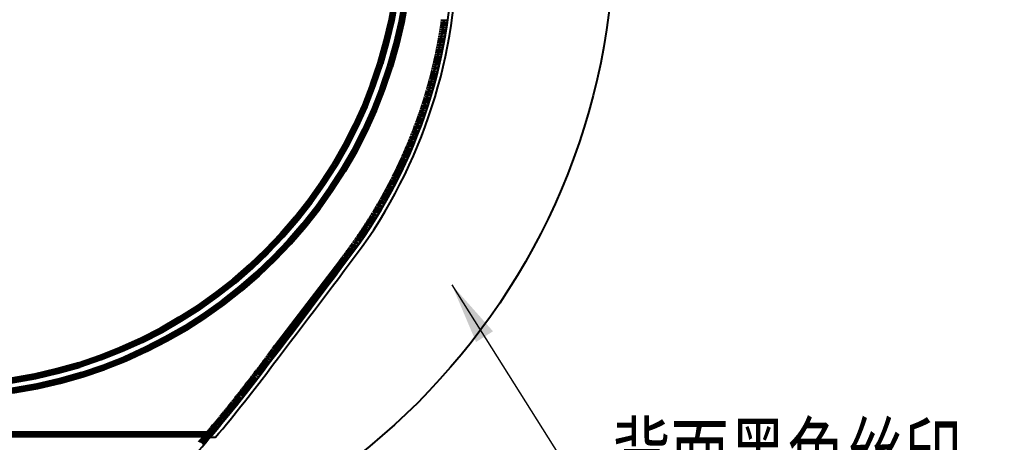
# Model space of a CAD drawing. Header units: millimetres. Extents: x -1913 to 1072, y -448 to 307.
# Drawn here: x 732.61 to 752.08, y -184.41 to -176.12 of the extents above; entities that cross this region are included whole.
import ezdxf

# ---------------------------------------------------------------- set-up
doc = ezdxf.new("R2010")
doc.units = ezdxf.units.MM
doc.header["$LTSCALE"] = 2
doc.layers.get('0').update_dxf_attribs({"linetype": 'CONTINUOUS'})
for name, color, linetype, lineweight in [('cnt_frame.drawing', 125, 'CONTINUOUS', 100), ('LAYOUT.drawing', 140, 'CONTINUOUS', 100), ('OUTLINE.drawing', 190, 'CONTINUOUS', 100)]:
    doc.layers.add(name, color=color, linetype=linetype, lineweight=lineweight)
doc.layers.add('dim', color=3, linetype='CONTINUOUS')
doc.layers.add('SENSOR', color=2, linetype='CONTINUOUS')
doc.styles.add('ROMANC', font='romanc.shx')
doc.styles.get("Standard").update_dxf_attribs({"font": 'txt', "width": 0.7})
doc.dimstyles.new('YanXiu', dxfattribs={"dimtxt": 1.5, "dimasz": 1.2, "dimexe": 0.66, "dimexo": 0.66, "dimgap": 0.66, "dimtad": 0, "dimdsep": 46, "dimtxsty": 'ROMANC', "dimcen": 0, "dimclrd": 256, "dimclre": 131, "dimclrt": 42, "dimazin": 2, "dimtfac": 1, "dimtofl": 0, "dimtmove": 0, "dimatfit": 3, "dimfxl": 0, "dimlwd": 5, "dimlwe": 5, "dimarcsym": 0})

# ---------------------------------------------------------------- blocks, each defined once
blk = doc.blocks.new('LIUPUP')
at = {"layer": 'cnt_frame.drawing', "color": 1, "linetype": 'Continuous', "lineweight": 100}
blk.add_lwpolyline([(294.792, 926.528), (305.227, 926.528)], dxfattribs=at)
at = {"layer": 'LAYOUT.drawing', "color": 1, "linetype": 'Continuous', "lineweight": 100}
blk.add_lwpolyline([(305.078, 926.353), (305.091, 926.369), (305.111, 926.391), (305.131, 926.414), (305.15, 926.437), (305.176, 926.467), (305.182, 926.475), (305.189, 926.483), (305.195, 926.49), (305.202, 926.498), (305.208, 926.506), (305.215, 926.513), (305.221, 926.521), (305.228, 926.528), (305.234, 926.536), (305.241, 926.544), (305.247, 926.551), (305.254, 926.559), (305.26, 926.567), (305.279, 926.59), (305.292, 926.605), (305.299, 926.612), (305.305, 926.62), (305.312, 926.628), (305.318, 926.635), (305.324, 926.643), (305.35, 926.674), (305.357, 926.681), (305.363, 926.689), (305.369, 926.697), (305.376, 926.705), (305.382, 926.712), (305.389, 926.72), (305.395, 926.728), (305.401, 926.735), (305.408, 926.743), (305.414, 926.751), (305.421, 926.758), (305.427, 926.766), (305.433, 926.774), (305.446, 926.789), (305.465, 926.812), (305.472, 926.82), (305.478, 926.828), (305.484, 926.835), (305.491, 926.843), (305.497, 926.851), (305.503, 926.859), (305.51, 926.866), (305.516, 926.874), (305.522, 926.882), (305.535, 926.897), (305.541, 926.905), (305.548, 926.913), (305.554, 926.92), (305.567, 926.936), (305.579, 926.951), (305.592, 926.967), (305.605, 926.983), (305.611, 926.99), (305.617, 926.998), (305.63, 927.014), (305.642, 927.029), (305.655, 927.045), (305.667, 927.06), (305.674, 927.068), (305.68, 927.076), (305.693, 927.091), (305.699, 927.099), (305.705, 927.107), (305.724, 927.13), (305.73, 927.138), (305.736, 927.146), (305.749, 927.162), (305.755, 927.169), (305.761, 927.177), (305.774, 927.193), (305.786, 927.209), (305.793, 927.216), (305.817, 927.248), (305.824, 927.256), (305.83, 927.263), (305.836, 927.271), (305.842, 927.279), (305.848, 927.287), (305.855, 927.295), (305.867, 927.31), (305.873, 927.318), (305.879, 927.326), (305.886, 927.334), (305.898, 927.35), (305.904, 927.358), (305.91, 927.365), (305.923, 927.381), (305.941, 927.405), (305.947, 927.413), (305.954, 927.421), (305.96, 927.428), (305.972, 927.444), (305.978, 927.452), (305.99, 927.468), (305.997, 927.476), (306.021, 927.507), (306.027, 927.515), (306.039, 927.531), (306.052, 927.547), (306.064, 927.563), (306.076, 927.579), (306.082, 927.587), (306.088, 927.594), (306.094, 927.602), (306.1, 927.61), (306.107, 927.618), (306.119, 927.634), (306.125, 927.642), (306.137, 927.658), (306.149, 927.674), (306.155, 927.682), (306.161, 927.69), (306.167, 927.698), (306.173, 927.706), (306.198, 927.738), (306.216, 927.761), (306.228, 927.777), (306.246, 927.801), (306.258, 927.817), (306.264, 927.825), (306.27, 927.833), (306.276, 927.841), (306.282, 927.849), (306.288, 927.857), (306.306, 927.881), (306.312, 927.889), (306.318, 927.897), (306.33, 927.913), (306.336, 927.921), (306.342, 927.929), (306.354, 927.945), (306.36, 927.953), (306.366, 927.961), (306.372, 927.969), (306.39, 927.994), (306.396, 928.002), (306.402, 928.01), (306.419, 928.034), (306.425, 928.042), (306.431, 928.05), (306.437, 928.058), (306.449, 928.074), (306.455, 928.082), (306.461, 928.09), (306.473, 928.106), (306.479, 928.114), (306.485, 928.122), (306.502, 928.147), (306.508, 928.155), (306.514, 928.163), (306.52, 928.171), (306.526, 928.179), (306.532, 928.187), (306.538, 928.195), (306.544, 928.203), (306.567, 928.235), (307.85, 929.912), (307.858, 929.923), (307.867, 929.934), (307.875, 929.945), (307.884, 929.956), (307.892, 929.967), (307.9, 929.978), (307.909, 929.989), (307.917, 930), (307.925, 930.011), (307.934, 930.022), (307.942, 930.033), (307.95, 930.044), (307.958, 930.055), (307.967, 930.066), (307.975, 930.077), (307.983, 930.088), (307.991, 930.099), (307.999, 930.11), (308.008, 930.121), (308.016, 930.132), (308.024, 930.143), (308.032, 930.154), (308.04, 930.165), (308.048, 930.176), (308.056, 930.187), (308.064, 930.198), (308.072, 930.21), (308.08, 930.221), (308.088, 930.232), (308.096, 930.243), (308.104, 930.254), (308.112, 930.266), (308.12, 930.277), (308.128, 930.288), (308.136, 930.299), (308.144, 930.31), (308.152, 930.322), (308.16, 930.333), (308.168, 930.344), (308.175, 930.356), (308.183, 930.367), (308.191, 930.378), (308.199, 930.39), (308.207, 930.401), (308.214, 930.412), (308.222, 930.424), (308.23, 930.435), (308.238, 930.446), (308.245, 930.458), (308.253, 930.469), (308.261, 930.481), (308.268, 930.492), (308.276, 930.503), (308.284, 930.515), (308.291, 930.526), (308.299, 930.538), (308.306, 930.549), (308.314, 930.561), (308.321, 930.572), (308.329, 930.584), (308.336, 930.595), (308.351, 930.618), (308.359, 930.63), (308.366, 930.641), (308.374, 930.653), (308.381, 930.664), (308.389, 930.676), (308.396, 930.688), (308.403, 930.699), (308.411, 930.711), (308.418, 930.723), (308.425, 930.734), (308.433, 930.746), (308.44, 930.757), (308.447, 930.769), (308.455, 930.781), (308.462, 930.792), (308.469, 930.804), (308.476, 930.816), (308.483, 930.828), (308.491, 930.839), (308.498, 930.851), (308.505, 930.863), (308.512, 930.875), (308.519, 930.886), (308.526, 930.898), (308.533, 930.91), (308.54, 930.922), (308.547, 930.933), (308.554, 930.945), (308.561, 930.957), (308.568, 930.969), (308.575, 930.981), (308.582, 930.993), (308.589, 931.004), (308.596, 931.016), (308.603, 931.028), (308.61, 931.04), (308.617, 931.052), (308.624, 931.064), (308.631, 931.076), (308.638, 931.088), (308.644, 931.1), (308.651, 931.112), (308.658, 931.124), (308.665, 931.136), (308.672, 931.148), (308.678, 931.159), (308.685, 931.171), (308.692, 931.183), (308.698, 931.195), (308.705, 931.208), (308.712, 931.22), (308.718, 931.232), (308.725, 931.244), (308.732, 931.256), (308.738, 931.268), (308.745, 931.28), (308.751, 931.292), (308.758, 931.304), (308.764, 931.316), (308.771, 931.328), (308.777, 931.34), (308.784, 931.352), (308.79, 931.365), (308.797, 931.377), (308.803, 931.389), (308.81, 931.401), (308.816, 931.413), (308.822, 931.425), (308.829, 931.438), (308.835, 931.45), (308.841, 931.462), (308.848, 931.474), (308.854, 931.486), (308.86, 931.499), (308.867, 931.511), (308.873, 931.523), (308.885, 931.548), (308.892, 931.56), (308.898, 931.572), (308.904, 931.584), (308.91, 931.597), (308.916, 931.609), (308.922, 931.621), (308.928, 931.634), (308.934, 931.646), (308.94, 931.658), (308.947, 931.671), (308.953, 931.683), (308.959, 931.695), (308.965, 931.708), (308.971, 931.72), (308.976, 931.733), (308.982, 931.745), (308.988, 931.757), (308.994, 931.77), (309, 931.782), (309.006, 931.795), (309.012, 931.807), (309.018, 931.82), (309.024, 931.832), (309.029, 931.844), (309.035, 931.857), (309.041, 931.869), (309.047, 931.882), (309.052, 931.894), (309.058, 931.907), (309.064, 931.919), (309.07, 931.932), (309.075, 931.944), (309.081, 931.957), (309.086, 931.97), (309.092, 931.982), (309.098, 931.995), (309.103, 932.007), (309.109, 932.02), (309.114, 932.032), (309.12, 932.045), (309.125, 932.058), (309.131, 932.07), (309.136, 932.083), (309.142, 932.095), (309.147, 932.108), (309.153, 932.121), (309.158, 932.133), (309.164, 932.146), (309.169, 932.159), (309.174, 932.171), (309.18, 932.184), (309.185, 932.197), (309.19, 932.209), (309.196, 932.222), (309.201, 932.235), (309.206, 932.247), (309.211, 932.26), (309.217, 932.273), (309.222, 932.285), (309.227, 932.298), (309.232, 932.311), (309.237, 932.324), (309.242, 932.336), (309.248, 932.349), (309.253, 932.362), (309.258, 932.375), (309.263, 932.388), (309.268, 932.4), (309.278, 932.426), (309.283, 932.439), (309.288, 932.452), (309.293, 932.464), (309.298, 932.477), (309.303, 932.49), (309.308, 932.503), (309.312, 932.516), (309.317, 932.529), (309.322, 932.541), (309.327, 932.554), (309.337, 932.58), (309.341, 932.593), (309.346, 932.606), (309.351, 932.619), (309.356, 932.632), (309.36, 932.645), (309.365, 932.657), (309.37, 932.67), (309.374, 932.683), (309.379, 932.696), (309.384, 932.709), (309.388, 932.722), (309.393, 932.735), (309.397, 932.748), (309.402, 932.761), (309.407, 932.774), (309.411, 932.787), (309.416, 932.8), (309.42, 932.813), (309.424, 932.826), (309.429, 932.839), (309.433, 932.852), (309.438, 932.865), (309.442, 932.878), (309.447, 932.891), (309.451, 932.904), (309.455, 932.917), (309.46, 932.93), (309.464, 932.943), (309.468, 932.956), (309.472, 932.969), (309.477, 932.983), (309.481, 932.996), (309.485, 933.009), (309.489, 933.022), (309.493, 933.035), (309.498, 933.048), (309.502, 933.061), (309.506, 933.074), (309.51, 933.087), (309.514, 933.1), (309.518, 933.114), (309.522, 933.127), (309.526, 933.14), (309.53, 933.153), (309.534, 933.166), (309.538, 933.179), (309.542, 933.192), (309.546, 933.206), (309.55, 933.219), (309.554, 933.232), (309.558, 933.245), (309.562, 933.258), (309.566, 933.272), (309.569, 933.285), (309.573, 933.298), (309.577, 933.311), (309.581, 933.324), (309.585, 933.338), (309.588, 933.351), (309.592, 933.364), (309.596, 933.377), (309.6, 933.391), (309.603, 933.404), (309.607, 933.417), (309.61, 933.43), (309.614, 933.444), (309.618, 933.457), (309.621, 933.47), (309.625, 933.483), (309.628, 933.497), (309.632, 933.51), (309.635, 933.523), (309.639, 933.537), (309.642, 933.55), (309.646, 933.563), (309.649, 933.577), (309.653, 933.59), (309.656, 933.603), (309.66, 933.616), (309.663, 933.63), (309.666, 933.643), (309.67, 933.656), (309.673, 933.67), (309.676, 933.683), (309.679, 933.697), (309.683, 933.71), (309.686, 933.723), (309.689, 933.737), (309.692, 933.75), (309.696, 933.763), (309.699, 933.777), (309.702, 933.79), (309.705, 933.803), (309.708, 933.817), (309.711, 933.83), (309.714, 933.844), (309.717, 933.857), (309.72, 933.87), (309.723, 933.884), (309.726, 933.897), (309.729, 933.911), (309.732, 933.924), (309.735, 933.938), (309.738, 933.951), (309.741, 933.964), (309.744, 933.978), (309.747, 933.991), (309.75, 934.005), (309.753, 934.018), (309.755, 934.032), (309.758, 934.045), (309.761, 934.059), (309.764, 934.072), (309.766, 934.086), (309.769, 934.099), (309.772, 934.113), (309.775, 934.126), (309.777, 934.139), (309.78, 934.153), (309.783, 934.166), (309.785, 934.18), (309.788, 934.193), (309.79, 934.207), (309.793, 934.22), (309.795, 934.234), (309.798, 934.248), (309.8, 934.261), (309.803, 934.275), (309.805, 934.288), (309.808, 934.302), (309.81, 934.315), (309.813, 934.329), (309.815, 934.342), (309.817, 934.356), (309.82, 934.369), (309.822, 934.383), (309.824, 934.396), (309.827, 934.41), (309.829, 934.423), (309.831, 934.437), (309.834, 934.451), (309.836, 934.464), (309.838, 934.478), (309.84, 934.491), (309.842, 934.505), (309.845, 934.518), (309.847, 934.532), (309.849, 934.546), (309.851, 934.559), (309.853, 934.573), (309.855, 934.586), (309.857, 934.6), (309.859, 934.614), (309.861, 934.627), (309.863, 934.641), (309.865, 934.654), (309.867, 934.668)], dxfattribs=at)
at = {"layer": 'OUTLINE.drawing', "color": 1, "linetype": 'Continuous', "lineweight": 100}
blk.add_ellipse((300.01, 936.478), major_axis=(0, 9), ratio=1, dxfattribs=at)

msp = doc.modelspace()

# ---------------------------------------------------------------- linework, layer by layer
at = {"color": 6}
msp.add_circle((731.095, -174.303), 13.2, dxfattribs=at)
at = {"layer": 'dim', "color": 3}
msp.add_line((736.45, -184.322), (736.346, -184.322), dxfattribs=at)
at = {"layer": 'dim', "color": 0}
for centre, radius, start, end in [((730.957, -174.677), 10.169, 325.9674, 2.8152), ((730.957, -174.677), 10.249, 325.9674, 2.8152), ((616.857, -90.044), 152.222, 322.43193, 323.60314), ((617.371, -90.435), 151.656, 322.43093, 323.60813), ((714.212, -165.534), 29.032, 313.8446, 323.3764), ((714.212, -165.534), 29.112, 319.8078, 323.3776)]:
    msp.add_arc(centre, radius, start, end, dxfattribs=at)
at = {"layer": 'OUTLINE.drawing', "color": 5, "linetype": 'Continuous'}
msp.add_ellipse((731.095, -174.303), major_axis=(0, 9.2), ratio=1, dxfattribs=at)

# ---------------------------------------------------------------- block references
at = {"layer": 'dim', "color": 0}
msp.add_blockref('LIUPUP', (431.085, -1110.781), dxfattribs=at)

# ---------------------------------------------------------------- texts
at = {"layer": 'SENSOR', "insert": (744.257, -184.062), "char_height": 1.2, "width": 9.96808, "attachment_point": 1}
msp.add_mtext('{\\fSimSun|b0|i0|c134|p2;背面黑色丝印}', dxfattribs=at)

# ---------------------------------------------------------------- leaders
at = {"layer": 'SENSOR'}
msp.add_leader([(741.102, -181.326), (744.39, -186.532), (752.076, -186.532)], dimstyle='YanXiu', override={"dimgap": 0.66, "dimtad": 0, "dimfxl": 0.8}, dxfattribs=at)

doc.saveas('drawing.dxf')
